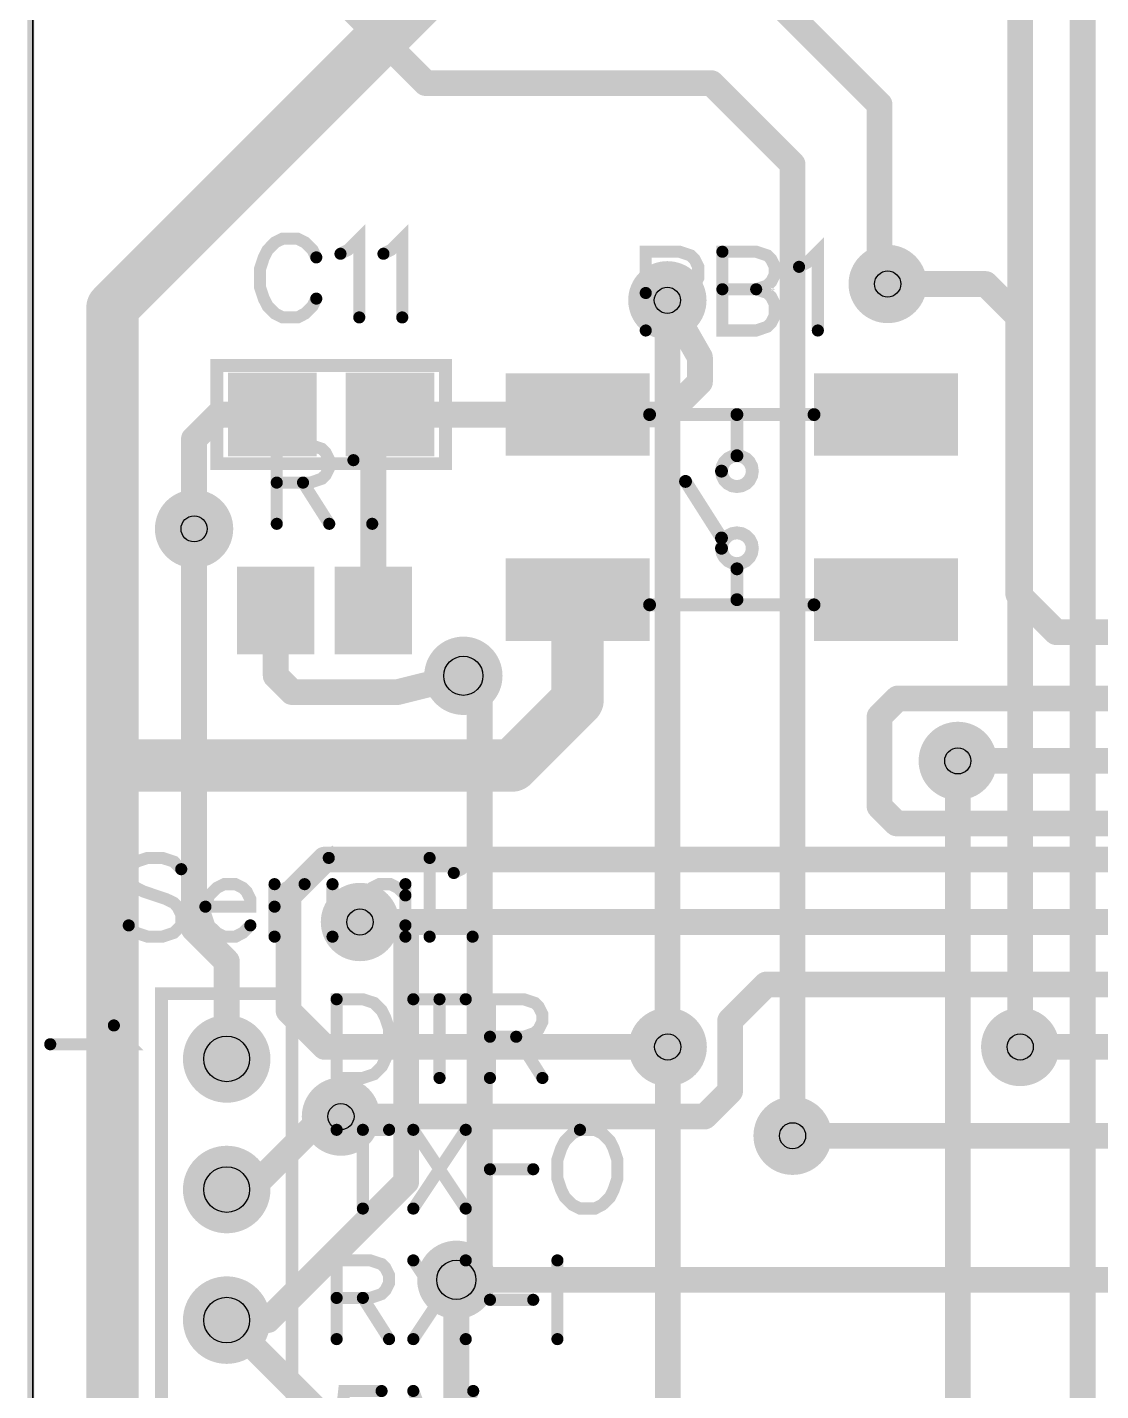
# Model space of a CAD drawing. Extents: x -88 to 103, y -135 to 135.
# Drawn here: x -0.07 to 20.81, y 38.96 to 65.48 of the extents above; entities that cross this region are included whole.
import ezdxf

# ---------------------------------------------------------------- set-up
doc = ezdxf.new("R2010")
doc.units = 0
for name, color, linetype in [('Board_Outline', 13, 'CONTINUOUS'), ('Bottom', 6, 'CONTINUOUS'), ('Bottom_Mask', 10, 'CONTINUOUS'), ('Drill_Bottom', 8, 'CONTINUOUS'), ('Drill_Top', 7, 'CONTINUOUS'), ('Top', 5, 'CONTINUOUS'), ('Top_Assy', 1, 'CONTINUOUS'), ('Top_Mask', 3, 'CONTINUOUS'), ('Top_Paste', 4, 'CONTINUOUS'), ('Top_Silk', 2, 'CONTINUOUS')]:
    doc.layers.add(name, color=color, linetype=linetype)

msp = doc.modelspace()

# ---------------------------------------------------------------- linework, layer by layer
at = {"layer": 'Board_Outline', "linetype": 'CONTINUOUS', "const_width": 0.14}
msp.add_lwpolyline([(-0.0005, 0), (79.9995, 0), (79.9995, 110), (-0.0005, 110), (-0.0005, 0)], dxfattribs=at)
at = {"layer": 'Bottom', "linetype": 'CONTINUOUS'}
for points, const_width in [([(16.5113, 63.9829), (6.8265, 73.6676)], 0.5), ([(19.2485, 45.6502), (19.2485, 67.8335)], 0.5), ([(20.4635, 22.3063), (20.4635, 67.0189)], 0.5), ([(7.6826, 64.3969), (5.8739, 66.2056)], 0.5), ([(13.2395, 64.3969), (7.6826, 64.3969)], 0.5), ([(14.8199, 62.8164), (13.2395, 64.3969)], 0.5), ([(16.5113, 60.49), (16.5113, 63.9829)], 0.5), ([(14.8199, 43.9233), (14.8199, 62.8164)], 0.5), ([(16.67, 60.49), (16.5113, 60.49)], 0.5), ([(12.3833, 60.1725), (12.3833, 45.6502)], 0.5), ([(3.1749, 55.727), (3.1749, 47.9474)], 0.508), ([(8.4142, 52.8692), (8.7317, 52.8692)], 0.5), ([(8.7317, 52.8692), (8.7317, 41.1205)], 0.5), ([(18.0335, 25.788), (18.0335, 51.2132)], 0.5), ([(7.0113, 48.0802), (6.4027, 48.0802)], 0.5), ([(7.3028, 47.7887), (7.0113, 48.0802)], 0.5), ([(3.1749, 47.9474), (3.8098, 47.3125)], 0.508), ([(7.3028, 43.0257), (7.3028, 47.7887)], 0.5), ([(3.8098, 47.3125), (3.8098, 45.417)], 0.508), ([(12.3833, 45.6502), (12.3899, 45.6502)], 0.5), ([(12.3899, 45.6502), (12.3899, 21.4268)], 0.5), ([(6.0327, 44.6371), (4.2725, 42.877)], 0.5), ([(6.0327, 44.2958), (6.0327, 44.6371)], 0.5), ([(4.6141, 40.337), (7.3028, 43.0257)], 0.5), ([(4.2725, 42.877), (3.8098, 42.877)], 0.5), ([(8.7317, 41.1205), (8.2775, 41.1205)], 0.5), ([(8.2775, 41.1205), (8.2775, 30.5052)], 0.5), ([(5.5564, 38.5904), (3.8098, 40.337)], 0.5), ([(3.8098, 40.337), (4.6141, 40.337)], 0.5)]:
    msp.add_lwpolyline(points, dxfattribs=dict(at, const_width=const_width))
for points, const_width in [([(7.5576, 64.3969, 1), (7.8076, 64.3969, 1), (7.5576, 64.3969, 1)], 0.25), ([(7.5576, 64.3969, 1), (7.8076, 64.3969, 1), (7.5576, 64.3969, 1)], 0.25), ([(13.1145, 64.3969, 1), (13.3645, 64.3969, 1), (13.1145, 64.3969, 1)], 0.25), ([(13.1145, 64.3969, 1), (13.3645, 64.3969, 1), (13.1145, 64.3969, 1)], 0.25), ([(16.3863, 63.9829, 1), (16.6363, 63.9829, 1), (16.3863, 63.9829, 1)], 0.25), ([(16.3863, 63.9829, 1), (16.6363, 63.9829, 1), (16.3863, 63.9829, 1)], 0.25), ([(14.6949, 62.8164, 1), (14.9449, 62.8164, 1), (14.6949, 62.8164, 1)], 0.25), ([(14.6949, 62.8164, 1), (14.9449, 62.8164, 1), (14.6949, 62.8164, 1)], 0.25), ([(17.051, 60.49, 1), (16.289, 60.49, 1), (17.051, 60.49, 1)], 0.762), ([(12.7643, 60.1725, 1), (12.0023, 60.1725, 1), (12.7643, 60.1725, 1)], 0.762), ([(16.3863, 60.49, 1), (16.6363, 60.49, 1), (16.3863, 60.49, 1)], 0.25), ([(16.3863, 60.49, 1), (16.6363, 60.49, 1), (16.3863, 60.49, 1)], 0.25), ([(16.545, 60.49, 1), (16.795, 60.49, 1), (16.545, 60.49, 1)], 0.25), ([(12.2583, 60.1725, 1), (12.5083, 60.1725, 1), (12.2583, 60.1725, 1)], 0.25), ([(3.5559, 55.727, 1), (2.7939, 55.727, 1), (3.5559, 55.727, 1)], 0.762), ([(3.0479, 55.727, 1), (3.3019, 55.727, 1), (3.0479, 55.727, 1)], 0.254), ([(8.7952, 52.8692, 1), (8.0332, 52.8692, 1), (8.7952, 52.8692, 1)], 0.762), ([(8.2892, 52.8692, 1), (8.5392, 52.8692, 1), (8.2892, 52.8692, 1)], 0.25), ([(8.6067, 52.8692, 1), (8.8567, 52.8692, 1), (8.6067, 52.8692, 1)], 0.25), ([(8.6067, 52.8692, 1), (8.8567, 52.8692, 1), (8.6067, 52.8692, 1)], 0.25), ([(18.4145, 51.2132, 1), (17.6525, 51.2132, 1), (18.4145, 51.2132, 1)], 0.762), ([(17.9085, 51.2132, 1), (18.1585, 51.2132, 1), (17.9085, 51.2132, 1)], 0.25), ([(6.7837, 48.0802, 1), (6.0217, 48.0802, 1), (6.7837, 48.0802, 1)], 0.762), ([(6.2777, 48.0802, 1), (6.5277, 48.0802, 1), (6.2777, 48.0802, 1)], 0.25), ([(6.8863, 48.0802, 1), (7.1363, 48.0802, 1), (6.8863, 48.0802, 1)], 0.25), ([(6.8863, 48.0802, 1), (7.1363, 48.0802, 1), (6.8863, 48.0802, 1)], 0.25), ([(3.0479, 47.9474, 1), (3.3019, 47.9474, 1), (3.0479, 47.9474, 1)], 0.254), ([(3.0479, 47.9474, 1), (3.3019, 47.9474, 1), (3.0479, 47.9474, 1)], 0.254), ([(7.1778, 47.7887, 1), (7.4278, 47.7887, 1), (7.1778, 47.7887, 1)], 0.25), ([(7.1778, 47.7887, 1), (7.4278, 47.7887, 1), (7.1778, 47.7887, 1)], 0.25), ([(3.6828, 47.3125, 1), (3.9368, 47.3125, 1), (3.6828, 47.3125, 1)], 0.254), ([(3.6828, 47.3125, 1), (3.9368, 47.3125, 1), (3.6828, 47.3125, 1)], 0.254), ([(12.7709, 45.6502, 1), (12.0089, 45.6502, 1), (12.7709, 45.6502, 1)], 0.762), ([(19.6295, 45.6502, 1), (18.8675, 45.6502, 1), (19.6295, 45.6502, 1)], 0.762), ([(4.1845, 45.417, 1), (3.4352, 45.417, 1), (4.1845, 45.417, 1)], 0.7493), ([(12.2583, 45.6502, 1), (12.5083, 45.6502, 1), (12.2583, 45.6502, 1)], 0.25), ([(12.2583, 45.6502, 1), (12.5083, 45.6502, 1), (12.2583, 45.6502, 1)], 0.25), ([(12.2649, 45.6502, 1), (12.5149, 45.6502, 1), (12.2649, 45.6502, 1)], 0.25), ([(12.2649, 45.6502, 1), (12.5149, 45.6502, 1), (12.2649, 45.6502, 1)], 0.25), ([(19.1235, 45.6502, 1), (19.3735, 45.6502, 1), (19.1235, 45.6502, 1)], 0.25), ([(3.6828, 45.417, 1), (3.9368, 45.417, 1), (3.6828, 45.417, 1)], 0.254), ([(6.4137, 44.2958, 1), (5.6517, 44.2958, 1), (6.4137, 44.2958, 1)], 0.762), ([(5.9077, 44.6371, 1), (6.1577, 44.6371, 1), (5.9077, 44.6371, 1)], 0.25), ([(5.9077, 44.6371, 1), (6.1577, 44.6371, 1), (5.9077, 44.6371, 1)], 0.25), ([(15.2009, 43.9233, 1), (14.4389, 43.9233, 1), (15.2009, 43.9233, 1)], 0.762), ([(5.9077, 44.2958, 1), (6.1577, 44.2958, 1), (5.9077, 44.2958, 1)], 0.25), ([(14.6949, 43.9233, 1), (14.9449, 43.9233, 1), (14.6949, 43.9233, 1)], 0.25), ([(4.1845, 42.877, 1), (3.4352, 42.877, 1), (4.1845, 42.877, 1)], 0.7493), ([(7.1778, 43.0257, 1), (7.4278, 43.0257, 1), (7.1778, 43.0257, 1)], 0.25), ([(7.1778, 43.0257, 1), (7.4278, 43.0257, 1), (7.1778, 43.0257, 1)], 0.25), ([(3.6848, 42.877, 1), (3.9348, 42.877, 1), (3.6848, 42.877, 1)], 0.25), ([(4.1475, 42.877, 1), (4.3975, 42.877, 1), (4.1475, 42.877, 1)], 0.25), ([(4.1475, 42.877, 1), (4.3975, 42.877, 1), (4.1475, 42.877, 1)], 0.25), ([(8.6585, 41.1205, 1), (7.8965, 41.1205, 1), (8.6585, 41.1205, 1)], 0.762), ([(8.1525, 41.1205, 1), (8.4025, 41.1205, 1), (8.1525, 41.1205, 1)], 0.25), ([(8.1525, 41.1205, 1), (8.4025, 41.1205, 1), (8.1525, 41.1205, 1)], 0.25), ([(8.6067, 41.1205, 1), (8.8567, 41.1205, 1), (8.6067, 41.1205, 1)], 0.25), ([(8.6067, 41.1205, 1), (8.8567, 41.1205, 1), (8.6067, 41.1205, 1)], 0.25), ([(4.1845, 40.337, 1), (3.4352, 40.337, 1), (4.1845, 40.337, 1)], 0.7493), ([(3.6848, 40.337, 1), (3.9348, 40.337, 1), (3.6848, 40.337, 1)], 0.25), ([(3.6848, 40.337, 1), (3.9348, 40.337, 1), (3.6848, 40.337, 1)], 0.25), ([(4.4891, 40.337, 1), (4.7391, 40.337, 1), (4.4891, 40.337, 1)], 0.25), ([(4.4891, 40.337, 1), (4.7391, 40.337, 1), (4.4891, 40.337, 1)], 0.25)]:
    msp.add_lwpolyline(points, format="xyb", dxfattribs=dict(at, const_width=const_width))
at = {"layer": 'Bottom_Mask', "linetype": 'CONTINUOUS', "const_width": 0.8513}
for points in [[(4.2355, 45.417, 1), (3.3842, 45.417, 1), (4.2355, 45.417, 1)], [(3.3842, 45.417, 1), (4.2355, 45.417, 1), (3.3842, 45.417, 1)], [(4.2355, 42.877, 1), (3.3842, 42.877, 1), (4.2355, 42.877, 1)], [(3.3842, 42.877, 1), (4.2355, 42.877, 1), (3.3842, 42.877, 1)], [(4.2355, 40.337, 1), (3.3842, 40.337, 1), (4.2355, 40.337, 1)], [(3.3842, 40.337, 1), (4.2355, 40.337, 1), (3.3842, 40.337, 1)]]:
    msp.add_lwpolyline(points, format="xyb", dxfattribs=at)
at = {"layer": 'Drill_Bottom'}
for centre, radius in [((16.67, 60.49), 0.254), ((12.3833, 60.1725), 0.254), ((3.1749, 55.727), 0.254), ((8.4142, 52.8692), 0.381), ((18.0335, 51.2132), 0.254), ((6.4027, 48.0802), 0.254), ((12.3899, 45.6502), 0.254), ((19.2485, 45.6502), 0.254), ((3.8098, 45.417), 0.4445), ((6.0327, 44.2958), 0.254), ((14.8199, 43.9233), 0.254), ((3.8098, 42.877), 0.4445), ((8.2775, 41.1205), 0.381), ((3.8098, 40.337), 0.4445)]:
    msp.add_circle(centre, radius, dxfattribs=at)
at = {"layer": 'Drill_Top'}
for centre, radius in [((16.67, 60.49), 0.254), ((12.3833, 60.1725), 0.254), ((3.1749, 55.727), 0.254), ((8.4142, 52.8692), 0.381), ((18.0335, 51.2132), 0.254), ((6.4027, 48.0802), 0.254), ((12.3899, 45.6502), 0.254), ((19.2485, 45.6502), 0.254), ((3.8098, 45.417), 0.4445), ((6.0327, 44.2958), 0.254), ((14.8199, 43.9233), 0.254), ((3.8098, 42.877), 0.4445), ((8.2775, 41.1205), 0.381), ((3.8098, 40.337), 0.4445)]:
    msp.add_circle(centre, radius, dxfattribs=at)
at = {"layer": 'Top', "linetype": 'CONTINUOUS'}
for points, const_width in [([(1.5872, 60.034), (21.5023, 79.9491)], 1.016), ([(18.5752, 60.49), (16.67, 60.49)], 0.5), ([(16.67, 60.49), (16.67, 60.49)], 0.5), ([(19.2103, 59.8549), (18.5752, 60.49)], 0.5), ([(1.5872, 51.1228), (1.5872, 60.034)], 1.016), ([(12.3833, 60.1725), (13.0184, 59.0611)], 0.5), ([(19.2103, 54.4569), (19.2103, 59.8549)], 0.5), ([(13.0184, 59.0611), (13.0184, 58.5848)], 0.5), ([(13.0184, 58.5848), (12.3833, 57.9497)], 0.5), ([(3.1749, 57.4734), (3.6512, 57.9497)], 0.508), ([(3.6512, 57.9497), (4.6993, 57.9497)], 0.508), ([(6.9853, 57.9497), (6.6625, 57.627)], 0.508), ([(10.6369, 57.9497), (6.9853, 57.9497)], 0.508), ([(6.9853, 57.9497), (6.9853, 57.9497)], 0.508), ([(12.3833, 57.9497), (10.6369, 57.9497)], 0.5), ([(6.6625, 57.627), (6.6625, 54.1393)], 0.508), ([(3.1749, 55.727), (3.1749, 57.4734)], 0.508), ([(10.6369, 54.3497), (10.6369, 52.3929)], 1.016), ([(19.9501, 53.7171), (19.2103, 54.4569)], 0.5), ([(4.7625, 52.8692), (4.7625, 54.1393)], 0.5), ([(21.6785, 53.7171), (19.9501, 53.7171)], 0.5), ([(5.0801, 52.5517), (4.7625, 52.8692)], 0.5), ([(8.4142, 52.8692), (7.1309, 52.5517)], 0.5), ([(7.1309, 52.5517), (5.0801, 52.5517)], 0.5), ([(10.6369, 52.3929), (9.3668, 51.1228)], 1.016), ([(16.8641, 52.4282), (16.5113, 52.0754)], 0.5), ([(23.4734, 52.4282), (16.8641, 52.4282)], 0.5), ([(16.5113, 52.0754), (16.5113, 50.3289)], 0.5), ([(9.3668, 51.1228), (1.5872, 51.1228)], 1.016), ([(1.5872, 51.1228), (1.5872, 34.4523)], 1.016), ([(18.0335, 51.2132), (36.3779, 51.2132)], 0.5), ([(16.5113, 50.3289), (16.842, 49.9982)], 0.5), ([(16.842, 49.9982), (40.5048, 49.9982)], 0.5), ([(5.0128, 48.5922), (5.7158, 49.2952)], 0.5), ([(5.7158, 49.2952), (39.7048, 49.2952)], 0.5), ([(5.0128, 46.3532), (5.0128, 48.5922)], 0.5), ([(6.4027, 48.0802), (38.9048, 48.0802)], 0.5), ([(13.6049, 46.1622), (14.3079, 46.8652)], 0.5), ([(14.3079, 46.8652), (38.1048, 46.8652)], 0.5), ([(5.7158, 45.6502), (5.0128, 46.3532)], 0.5), ([(13.6049, 44.7927), (13.6049, 46.1622)], 0.5), ([(12.3899, 45.6502), (5.7158, 45.6502)], 0.5), ([(19.2485, 45.6502), (37.3048, 45.6502)], 0.5), ([(13.108, 44.2958), (13.6049, 44.7927)], 0.5), ([(6.0327, 44.2958), (13.108, 44.2958)], 0.5), ([(14.8199, 43.9233), (33.8718, 43.9233)], 0.5), ([(8.2775, 41.1205), (24.1321, 41.1205)], 0.5)]:
    msp.add_lwpolyline(points, dxfattribs=dict(at, const_width=const_width))
for points, const_width in [([(17.051, 60.49, 1), (16.289, 60.49, 1), (17.051, 60.49, 1)], 0.762), ([(12.7643, 60.1725, 1), (12.0023, 60.1725, 1), (12.7643, 60.1725, 1)], 0.762), ([(16.545, 60.49, 1), (16.795, 60.49, 1), (16.545, 60.49, 1)], 0.25), ([(16.545, 60.49, 1), (16.795, 60.49, 1), (16.545, 60.49, 1)], 0.25), ([(18.4502, 60.49, 1), (18.7002, 60.49, 1), (18.4502, 60.49, 1)], 0.25), ([(18.4502, 60.49, 1), (18.7002, 60.49, 1), (18.4502, 60.49, 1)], 0.25), ([(1.3332, 60.034, 1), (1.8412, 60.034, 1), (1.3332, 60.034, 1)], 0.508), ([(1.3332, 60.034, 1), (1.8412, 60.034, 1), (1.3332, 60.034, 1)], 0.508), ([(12.2583, 60.1725, 1), (12.5083, 60.1725, 1), (12.2583, 60.1725, 1)], 0.25), ([(19.0853, 59.8549, 1), (19.3353, 59.8549, 1), (19.0853, 59.8549, 1)], 0.25), ([(19.0853, 59.8549, 1), (19.3353, 59.8549, 1), (19.0853, 59.8549, 1)], 0.25), ([(12.8934, 59.0611, 1), (13.1434, 59.0611, 1), (12.8934, 59.0611, 1)], 0.25), ([(12.8934, 59.0611, 1), (13.1434, 59.0611, 1), (12.8934, 59.0611, 1)], 0.25), ([(12.8934, 58.5848, 1), (13.1434, 58.5848, 1), (12.8934, 58.5848, 1)], 0.25), ([(12.8934, 58.5848, 1), (13.1434, 58.5848, 1), (12.8934, 58.5848, 1)], 0.25), ([(3.5242, 57.9497, 1), (3.7782, 57.9497, 1), (3.5242, 57.9497, 1)], 0.254), ([(3.5242, 57.9497, 1), (3.7782, 57.9497, 1), (3.5242, 57.9497, 1)], 0.254), ([(4.5723, 57.9497, 1), (4.8263, 57.9497, 1), (4.5723, 57.9497, 1)], 0.254), ([(6.8583, 57.9497, 1), (7.1123, 57.9497, 1), (6.8583, 57.9497, 1)], 0.254), ([(6.8583, 57.9497, 1), (7.1123, 57.9497, 1), (6.8583, 57.9497, 1)], 0.254), ([(6.8583, 57.9497, 1), (7.1123, 57.9497, 1), (6.8583, 57.9497, 1)], 0.254), ([(10.5099, 57.9497, 1), (10.7639, 57.9497, 1), (10.5099, 57.9497, 1)], 0.254), ([(10.5119, 57.9497, 1), (10.7619, 57.9497, 1), (10.5119, 57.9497, 1)], 0.25), ([(12.2583, 57.9497, 1), (12.5083, 57.9497, 1), (12.2583, 57.9497, 1)], 0.25), ([(12.2583, 57.9497, 1), (12.5083, 57.9497, 1), (12.2583, 57.9497, 1)], 0.25), ([(6.5355, 57.627, 1), (6.7895, 57.627, 1), (6.5355, 57.627, 1)], 0.254), ([(6.5355, 57.627, 1), (6.7895, 57.627, 1), (6.5355, 57.627, 1)], 0.254), ([(3.0479, 57.4734, 1), (3.3019, 57.4734, 1), (3.0479, 57.4734, 1)], 0.254), ([(3.0479, 57.4734, 1), (3.3019, 57.4734, 1), (3.0479, 57.4734, 1)], 0.254), ([(3.5559, 55.727, 1), (2.7939, 55.727, 1), (3.5559, 55.727, 1)], 0.762), ([(3.0479, 55.727, 1), (3.3019, 55.727, 1), (3.0479, 55.727, 1)], 0.254), ([(10.3829, 54.3497, 1), (10.8909, 54.3497, 1), (10.3829, 54.3497, 1)], 0.508), ([(19.0853, 54.4569, 1), (19.3353, 54.4569, 1), (19.0853, 54.4569, 1)], 0.25), ([(19.0853, 54.4569, 1), (19.3353, 54.4569, 1), (19.0853, 54.4569, 1)], 0.25), ([(4.6375, 54.1393, 1), (4.8875, 54.1393, 1), (4.6375, 54.1393, 1)], 0.25), ([(6.5355, 54.1393, 1), (6.7895, 54.1393, 1), (6.5355, 54.1393, 1)], 0.254), ([(19.8251, 53.7171, 1), (20.0751, 53.7171, 1), (19.8251, 53.7171, 1)], 0.25), ([(19.8251, 53.7171, 1), (20.0751, 53.7171, 1), (19.8251, 53.7171, 1)], 0.25), ([(8.7952, 52.8692, 1), (8.0332, 52.8692, 1), (8.7952, 52.8692, 1)], 0.762), ([(4.6375, 52.8692, 1), (4.8875, 52.8692, 1), (4.6375, 52.8692, 1)], 0.25), ([(4.6375, 52.8692, 1), (4.8875, 52.8692, 1), (4.6375, 52.8692, 1)], 0.25), ([(8.2892, 52.8692, 1), (8.5392, 52.8692, 1), (8.2892, 52.8692, 1)], 0.25), ([(4.9551, 52.5517, 1), (5.2051, 52.5517, 1), (4.9551, 52.5517, 1)], 0.25), ([(4.9551, 52.5517, 1), (5.2051, 52.5517, 1), (4.9551, 52.5517, 1)], 0.25), ([(7.0059, 52.5517, 1), (7.2559, 52.5517, 1), (7.0059, 52.5517, 1)], 0.25), ([(7.0059, 52.5517, 1), (7.2559, 52.5517, 1), (7.0059, 52.5517, 1)], 0.25), ([(10.3829, 52.3929, 1), (10.8909, 52.3929, 1), (10.3829, 52.3929, 1)], 0.508), ([(10.3829, 52.3929, 1), (10.8909, 52.3929, 1), (10.3829, 52.3929, 1)], 0.508), ([(16.7391, 52.4282, 1), (16.9891, 52.4282, 1), (16.7391, 52.4282, 1)], 0.25), ([(16.7391, 52.4282, 1), (16.9891, 52.4282, 1), (16.7391, 52.4282, 1)], 0.25), ([(16.3863, 52.0754, 1), (16.6363, 52.0754, 1), (16.3863, 52.0754, 1)], 0.25), ([(16.3863, 52.0754, 1), (16.6363, 52.0754, 1), (16.3863, 52.0754, 1)], 0.25), ([(18.4145, 51.2132, 1), (17.6525, 51.2132, 1), (18.4145, 51.2132, 1)], 0.762), ([(1.3332, 51.1228, 1), (1.8412, 51.1228, 1), (1.3332, 51.1228, 1)], 0.508), ([(1.3332, 51.1228, 1), (1.8412, 51.1228, 1), (1.3332, 51.1228, 1)], 0.508), ([(1.3332, 51.1228, 1), (1.8412, 51.1228, 1), (1.3332, 51.1228, 1)], 0.508), ([(9.1128, 51.1228, 1), (9.6208, 51.1228, 1), (9.1128, 51.1228, 1)], 0.508), ([(9.1128, 51.1228, 1), (9.6208, 51.1228, 1), (9.1128, 51.1228, 1)], 0.508), ([(17.9085, 51.2132, 1), (18.1585, 51.2132, 1), (17.9085, 51.2132, 1)], 0.25), ([(16.3863, 50.3289, 1), (16.6363, 50.3289, 1), (16.3863, 50.3289, 1)], 0.25), ([(16.3863, 50.3289, 1), (16.6363, 50.3289, 1), (16.3863, 50.3289, 1)], 0.25), ([(16.717, 49.9982, 1), (16.967, 49.9982, 1), (16.717, 49.9982, 1)], 0.25), ([(16.717, 49.9982, 1), (16.967, 49.9982, 1), (16.717, 49.9982, 1)], 0.25), ([(5.5908, 49.2952, 1), (5.8408, 49.2952, 1), (5.5908, 49.2952, 1)], 0.25), ([(5.5908, 49.2952, 1), (5.8408, 49.2952, 1), (5.5908, 49.2952, 1)], 0.25), ([(4.8878, 48.5922, 1), (5.1378, 48.5922, 1), (4.8878, 48.5922, 1)], 0.25), ([(4.8878, 48.5922, 1), (5.1378, 48.5922, 1), (4.8878, 48.5922, 1)], 0.25), ([(6.7837, 48.0802, 1), (6.0217, 48.0802, 1), (6.7837, 48.0802, 1)], 0.762), ([(6.2777, 48.0802, 1), (6.5277, 48.0802, 1), (6.2777, 48.0802, 1)], 0.25), ([(14.1829, 46.8652, 1), (14.4329, 46.8652, 1), (14.1829, 46.8652, 1)], 0.25), ([(14.1829, 46.8652, 1), (14.4329, 46.8652, 1), (14.1829, 46.8652, 1)], 0.25), ([(4.8878, 46.3532, 1), (5.1378, 46.3532, 1), (4.8878, 46.3532, 1)], 0.25), ([(4.8878, 46.3532, 1), (5.1378, 46.3532, 1), (4.8878, 46.3532, 1)], 0.25), ([(12.7709, 45.6502, 1), (12.0089, 45.6502, 1), (12.7709, 45.6502, 1)], 0.762), ([(13.4799, 46.1622, 1), (13.7299, 46.1622, 1), (13.4799, 46.1622, 1)], 0.25), ([(13.4799, 46.1622, 1), (13.7299, 46.1622, 1), (13.4799, 46.1622, 1)], 0.25), ([(19.6295, 45.6502, 1), (18.8675, 45.6502, 1), (19.6295, 45.6502, 1)], 0.762), ([(4.1845, 45.417, 1), (3.4352, 45.417, 1), (4.1845, 45.417, 1)], 0.7493), ([(5.5908, 45.6502, 1), (5.8408, 45.6502, 1), (5.5908, 45.6502, 1)], 0.25), ([(5.5908, 45.6502, 1), (5.8408, 45.6502, 1), (5.5908, 45.6502, 1)], 0.25), ([(12.2649, 45.6502, 1), (12.5149, 45.6502, 1), (12.2649, 45.6502, 1)], 0.25), ([(19.1235, 45.6502, 1), (19.3735, 45.6502, 1), (19.1235, 45.6502, 1)], 0.25), ([(6.4137, 44.2958, 1), (5.6517, 44.2958, 1), (6.4137, 44.2958, 1)], 0.762), ([(13.4799, 44.7927, 1), (13.7299, 44.7927, 1), (13.4799, 44.7927, 1)], 0.25), ([(13.4799, 44.7927, 1), (13.7299, 44.7927, 1), (13.4799, 44.7927, 1)], 0.25), ([(15.2009, 43.9233, 1), (14.4389, 43.9233, 1), (15.2009, 43.9233, 1)], 0.762), ([(5.9077, 44.2958, 1), (6.1577, 44.2958, 1), (5.9077, 44.2958, 1)], 0.25), ([(12.983, 44.2958, 1), (13.233, 44.2958, 1), (12.983, 44.2958, 1)], 0.25), ([(12.983, 44.2958, 1), (13.233, 44.2958, 1), (12.983, 44.2958, 1)], 0.25), ([(14.6949, 43.9233, 1), (14.9449, 43.9233, 1), (14.6949, 43.9233, 1)], 0.25), ([(4.1845, 42.877, 1), (3.4352, 42.877, 1), (4.1845, 42.877, 1)], 0.7493), ([(8.6585, 41.1205, 1), (7.8965, 41.1205, 1), (8.6585, 41.1205, 1)], 0.762), ([(8.1525, 41.1205, 1), (8.4025, 41.1205, 1), (8.1525, 41.1205, 1)], 0.25), ([(4.1845, 40.337, 1), (3.4352, 40.337, 1), (4.1845, 40.337, 1)], 0.7493)]:
    msp.add_lwpolyline(points, format="xyb", dxfattribs=dict(at, const_width=const_width))
at = {"layer": 'Top'}
for points in [[(3.9373, 58.6609), (5.4613, 58.6609), (3.9373, 57.2386), (5.4613, 57.2386)], [(6.2233, 58.6609), (7.7473, 58.6609), (6.2233, 57.2386), (7.7473, 57.2386)], [(9.3369, 58.6497), (11.9369, 58.6497), (9.3369, 57.2497), (11.9369, 57.2497)], [(15.3369, 58.6497), (17.9369, 58.6497), (15.3369, 57.2497), (17.9369, 57.2497)], [(9.3369, 55.0497), (11.9369, 55.0497), (9.3369, 53.6497), (11.9369, 53.6497)], [(15.3369, 55.0497), (17.9369, 55.0497), (15.3369, 53.6497), (17.9369, 53.6497)], [(4.1125, 54.8893), (5.4125, 54.8893), (4.1125, 53.3893), (5.4125, 53.3893)], [(6.0125, 54.8893), (7.3125, 54.8893), (6.0125, 53.3893), (7.3125, 53.3893)]]:
    msp.add_solid(points, dxfattribs=at)
at = {"layer": 'Top_Assy', "linetype": 'CONTINUOUS', "const_width": 0.0333}
msp.add_lwpolyline([(0.0398, 70.1345), (51.0435, 70.1345), (51.0435, 5.242), (0.0398, 5.242), (0.0398, 70.1345)], dxfattribs=at)
at = {"layer": 'Top_Mask', "linetype": 'CONTINUOUS', "const_width": 0.8513}
for points in [[(4.2355, 45.417, 1), (3.3842, 45.417, 1), (4.2355, 45.417, 1)], [(3.3842, 45.417, 1), (4.2355, 45.417, 1), (3.3842, 45.417, 1)], [(4.2355, 42.877, 1), (3.3842, 42.877, 1), (4.2355, 42.877, 1)], [(3.3842, 42.877, 1), (4.2355, 42.877, 1), (3.3842, 42.877, 1)], [(4.2355, 40.337, 1), (3.3842, 40.337, 1), (4.2355, 40.337, 1)], [(3.3842, 40.337, 1), (4.2355, 40.337, 1), (3.3842, 40.337, 1)]]:
    msp.add_lwpolyline(points, format="xyb", dxfattribs=at)
at = {"layer": 'Top_Mask'}
for points in [[(3.8353, 58.7629), (5.5633, 58.7629), (3.8353, 57.1366), (5.5633, 57.1366)], [(6.1213, 58.7629), (7.8493, 58.7629), (6.1213, 57.1366), (7.8493, 57.1366)], [(9.2349, 58.7517), (12.0389, 58.7517), (9.2349, 57.1477), (12.0389, 57.1477)], [(15.2349, 58.7517), (18.0389, 58.7517), (15.2349, 57.1477), (18.0389, 57.1477)], [(4.0105, 54.9913), (5.5145, 54.9913), (4.0105, 53.2873), (5.5145, 53.2873)], [(5.9105, 54.9913), (7.4145, 54.9913), (5.9105, 53.2873), (7.4145, 53.2873)], [(9.2349, 55.1517), (12.0389, 55.1517), (9.2349, 53.5477), (12.0389, 53.5477)], [(15.2349, 55.1517), (18.0389, 55.1517), (15.2349, 53.5477), (18.0389, 53.5477)]]:
    msp.add_solid(points, dxfattribs=at)
at = {"layer": 'Top_Paste'}
for points in [[(3.9373, 58.6609), (5.4613, 58.6609), (3.9373, 57.2386), (5.4613, 57.2386)], [(6.2233, 58.6609), (7.7473, 58.6609), (6.2233, 57.2386), (7.7473, 57.2386)], [(9.3369, 58.6497), (11.9369, 58.6497), (9.3369, 57.2497), (11.9369, 57.2497)], [(15.3369, 58.6497), (17.9369, 58.6497), (15.3369, 57.2497), (17.9369, 57.2497)], [(9.3369, 55.0497), (11.9369, 55.0497), (9.3369, 53.6497), (11.9369, 53.6497)], [(15.3369, 55.0497), (17.9369, 55.0497), (15.3369, 53.6497), (17.9369, 53.6497)], [(4.1125, 54.8893), (5.4125, 54.8893), (4.1125, 53.3893), (5.4125, 53.3893)], [(6.0125, 54.8893), (7.3125, 54.8893), (6.0125, 53.3893), (7.3125, 53.3893)]]:
    msp.add_solid(points, dxfattribs=at)
at = {"layer": 'Top_Silk', "linetype": 'CONTINUOUS'}
for points, const_width in [([(6.0234, 61.0777), (6.1699, 61.1519), (6.3889, 61.3692), (6.3889, 59.8396)], 0.2353), ([(6.8595, 61.0777), (7.0061, 61.1519), (7.2251, 61.3692), (7.2251, 59.8396)], 0.2353), ([(5.5528, 61.007), (5.4803, 61.1519), (5.3338, 61.2984), (5.1889, 61.3709), (4.8975, 61.3709), (4.7509, 61.2984), (4.606, 61.1519), (4.5319, 61.007), (4.4595, 60.788), (4.4595, 60.4224), (4.5319, 60.2051), (4.606, 60.0586), (4.7509, 59.9137), (4.8975, 59.8396), (5.1889, 59.8396), (5.3338, 59.9137), (5.4803, 60.0586), (5.5528, 60.2051)], 0.2353), ([(14.9456, 60.8237), (15.0921, 60.8979), (15.3111, 61.1152), (15.3111, 59.5856)], 0.2353), ([(11.9627, 60.315), (12.6197, 60.315), (12.837, 60.3874), (12.9111, 60.4616), (12.9835, 60.6064), (12.9835, 60.8254), (12.9111, 60.9703), (12.837, 61.0444), (12.6197, 61.1169), (11.9627, 61.1169), (11.9627, 59.5856)], 0.2353), ([(13.4541, 61.1169), (13.4541, 59.5856), (14.1111, 59.5856), (14.3301, 59.6597), (14.4026, 59.7321), (14.475, 59.877), (14.475, 60.096), (14.4026, 60.2426), (14.3301, 60.315), (14.1111, 60.3874), (14.3301, 60.4616), (14.4026, 60.534), (14.475, 60.6789), (14.475, 60.8254), (14.4026, 60.9703), (14.3301, 61.0444), (14.1111, 61.1169), (13.4541, 61.1169)], 0.2353), ([(13.4541, 60.3874), (14.1111, 60.3874)], 0.2353), ([(8.0683, 56.9957), (3.6163, 56.9957), (3.6163, 58.9037), (8.0683, 58.9037), (8.0683, 56.9957)], 0.25), ([(12.0373, 57.9497), (15.2365, 57.9497)], 0.25), ([(13.7367, 57.9497), (13.7367, 57.1497)], 0.25), ([(6.2755, 57.0633), (6.422, 57.1375), (6.641, 57.3548), (6.641, 55.8252)], 0.2353), ([(4.784, 56.627), (5.4393, 56.627), (5.6583, 56.7012), (5.7325, 56.7736), (5.8049, 56.9185), (5.8049, 57.065), (5.7325, 57.2099), (5.6583, 57.284), (5.4393, 57.3565), (4.784, 57.3565), (4.784, 55.8252)], 0.2353), ([(13.4365, 56.8497), (13.4512, 56.757), (13.4938, 56.6733), (13.5602, 56.6069), (13.6439, 56.5643), (13.7367, 56.5496), (13.8294, 56.5643), (13.9131, 56.6069), (13.9795, 56.6733), (14.0221, 56.757), (14.0368, 56.8497), (14.0221, 56.9425), (13.9795, 57.0262), (13.9131, 57.0926), (13.8294, 57.1352), (13.7367, 57.1499), (13.6439, 57.1352), (13.5602, 57.0926), (13.4938, 57.0262), (13.4512, 56.9425), (13.4365, 56.8497)], 0.25), ([(13.4365, 55.5497), (12.7365, 56.6497)], 0.25), ([(5.2945, 56.627), (5.8049, 55.8252)], 0.2353), ([(13.4365, 55.3497), (13.4512, 55.257), (13.4938, 55.1733), (13.5602, 55.1069), (13.6439, 55.0643), (13.7367, 55.0496), (13.8294, 55.0643), (13.9131, 55.1069), (13.9795, 55.1733), (14.0221, 55.257), (14.0368, 55.3497), (14.0221, 55.4425), (13.9795, 55.5262), (13.9131, 55.5926), (13.8294, 55.6352), (13.7367, 55.6499), (13.6439, 55.6352), (13.5602, 55.5926), (13.4938, 55.5262), (13.4512, 55.4425), (13.4365, 55.3497)], 0.25), ([(13.7367, 54.3497), (13.7367, 54.9497)], 0.25), ([(12.0373, 54.2497), (15.2365, 54.2497)], 0.25), ([(8.2284, 49.0337), (8.375, 49.1078), (8.594, 49.3251), (8.594, 47.7955)], 0.2353), ([(2.9251, 49.1078), (2.7802, 49.2544), (2.5612, 49.3268), (2.2698, 49.3268), (2.0508, 49.2544), (1.9042, 49.1078), (1.9042, 48.9629), (1.9784, 48.8164), (2.0508, 48.7439), (2.1957, 48.6715), (2.6337, 48.5249), (2.7802, 48.4525), (2.8527, 48.3784), (2.9251, 48.2335), (2.9251, 48.0145), (2.7802, 47.8696), (2.5612, 47.7955), (2.2698, 47.7955), (2.0508, 47.8696), (1.9042, 48.0145)], 0.2353), ([(5.7958, 49.3268), (5.8682, 49.2544), (5.9423, 49.3268), (5.8682, 49.4009), (5.7958, 49.3268)], 0.2353), ([(7.7578, 49.3268), (7.7578, 47.7955)], 0.2353), ([(3.3957, 48.3784), (4.27, 48.3784), (4.27, 48.5249), (4.1976, 48.6715), (4.1251, 48.7439), (3.9786, 48.8164), (3.7596, 48.8164), (3.6147, 48.7439), (3.4681, 48.5974), (3.3957, 48.3784), (3.3957, 48.2335), (3.4681, 48.0145), (3.6147, 47.8696), (3.7596, 47.7955), (3.9786, 47.7955), (4.1251, 47.8696), (4.27, 48.0145)], 0.2353), ([(4.7406, 48.8164), (4.7406, 47.7955)], 0.2353), ([(4.7406, 48.3784), (4.8147, 48.5974), (4.9596, 48.7439), (5.1062, 48.8164), (5.3252, 48.8164)], 0.2353), ([(5.8682, 48.8164), (5.8682, 47.7955)], 0.2353), ([(7.2872, 48.5974), (7.1423, 48.7439), (6.9958, 48.8164), (6.7785, 48.8164), (6.6319, 48.7439), (6.487, 48.5974), (6.4129, 48.3784), (6.4129, 48.2335), (6.487, 48.0145), (6.6319, 47.8696), (6.7785, 47.7955), (6.9958, 47.7955), (7.1423, 47.8696), (7.2872, 48.0145)], 0.2353), ([(7.2872, 48.8164), (7.2872, 47.7955)], 0.2353), ([(5.0795, 46.6866), (2.5404, 46.6866), (2.5404, 31.4465), (5.0795, 31.4465), (5.0795, 46.6866)], 0.25), ([(5.9487, 46.5781), (5.9487, 45.0467), (6.4591, 45.0467), (6.6781, 45.1209), (6.8247, 45.2657), (6.8971, 45.4123), (6.9696, 45.6296), (6.9696, 45.9952), (6.8971, 46.2142), (6.8247, 46.3591), (6.6781, 46.5056), (6.4591, 46.5781), (5.9487, 46.5781)], 0.2353), ([(7.4402, 46.5781), (8.461, 46.5781)], 0.2353), ([(7.9506, 46.5781), (7.9506, 45.0467)], 0.2353), ([(8.9316, 45.8486), (9.5869, 45.8486), (9.8059, 45.9227), (9.8801, 45.9952), (9.9525, 46.1401), (9.9525, 46.2866), (9.8801, 46.4315), (9.8059, 46.5056), (9.5869, 46.5781), (8.9316, 46.5781), (8.9316, 45.0467)], 0.2353), ([(1.6148, 46.0685), (1.689, 45.9219), (1.9063, 45.7029), (0.3766, 45.7029)], 0.2353), ([(9.4421, 45.8486), (9.9525, 45.0467)], 0.2353), ([(5.9487, 44.0383), (6.9696, 44.0383)], 0.2353), ([(6.4591, 44.0383), (6.4591, 42.507)], 0.2353), ([(7.4402, 44.0383), (8.461, 42.507)], 0.2353), ([(8.461, 44.0383), (7.4402, 42.507)], 0.2353), ([(10.6825, 44.0383), (10.5359, 43.9658), (10.3911, 43.8193), (10.3169, 43.6744), (10.2445, 43.4554), (10.2445, 43.0898), (10.3169, 42.8725), (10.3911, 42.726), (10.5359, 42.5811), (10.6825, 42.507), (10.9739, 42.507), (11.1188, 42.5811), (11.2654, 42.726), (11.3378, 42.8725), (11.4103, 43.0898), (11.4103, 43.4554), (11.3378, 43.6744), (11.2654, 43.8193), (11.1188, 43.9658), (10.9739, 44.0383), (10.6825, 44.0383)], 0.2353), ([(8.9316, 43.2718), (9.7739, 43.2718)], 0.2353), ([(5.9487, 40.7691), (6.604, 40.7691), (6.823, 40.8432), (6.8971, 40.9156), (6.9696, 41.0605), (6.9696, 41.2071), (6.8971, 41.352), (6.823, 41.4261), (6.604, 41.4985), (5.9487, 41.4985), (5.9487, 39.9672)], 0.2353), ([(7.4402, 41.4985), (8.461, 39.9672)], 0.2353), ([(8.461, 41.4985), (7.4402, 39.9672)], 0.2353), ([(10.2445, 41.4985), (10.2445, 39.9672)], 0.2353), ([(6.4591, 40.7691), (6.9696, 39.9672)], 0.2353), ([(8.9316, 40.732), (9.7739, 40.732)], 0.2353), ([(6.823, 38.9571), (6.0952, 38.9571), (6.0228, 38.3017), (6.0952, 38.3742), (6.3142, 38.4483), (6.5316, 38.4483), (6.7506, 38.3742), (6.8971, 38.2293), (6.9696, 38.0103), (6.9696, 37.8654), (6.8971, 37.6464), (6.7506, 37.4999), (6.5316, 37.4274), (6.3142, 37.4274), (6.0952, 37.4999), (6.0228, 37.574), (5.9487, 37.7189)], 0.2353), ([(7.4402, 38.9587), (8.023, 37.4274), (8.6059, 38.9587)], 0.2353)]:
    msp.add_lwpolyline(points, dxfattribs=dict(at, const_width=const_width))
for points, const_width in [([(5.494, 61.007, 1), (5.6116, 61.007, 1), (5.494, 61.007, 1)], 0.1176), ([(5.9645, 61.0777, 1), (6.0822, 61.0777, 1), (5.9645, 61.0777, 1)], 0.1176), ([(6.8007, 61.0777, 1), (6.9183, 61.0777, 1), (6.8007, 61.0777, 1)], 0.1176), ([(13.3953, 61.1169, 1), (13.5129, 61.1169, 1), (13.3953, 61.1169, 1)], 0.1176), ([(14.8868, 60.8237, 1), (15.0044, 60.8237, 1), (14.8868, 60.8237, 1)], 0.1176), ([(13.3953, 60.3874, 1), (13.5129, 60.3874, 1), (13.3953, 60.3874, 1)], 0.1176), ([(14.0523, 60.3874, 1), (14.1699, 60.3874, 1), (14.0523, 60.3874, 1)], 0.1176), ([(5.494, 60.2051, 1), (5.6116, 60.2051, 1), (5.494, 60.2051, 1)], 0.1176), ([(11.9038, 60.315, 1), (12.0215, 60.315, 1), (11.9038, 60.315, 1)], 0.1176), ([(6.3301, 59.8396, 1), (6.4477, 59.8396, 1), (6.3301, 59.8396, 1)], 0.1176), ([(7.1663, 59.8396, 1), (7.2839, 59.8396, 1), (7.1663, 59.8396, 1)], 0.1176), ([(11.9038, 59.5856, 1), (12.0215, 59.5856, 1), (11.9038, 59.5856, 1)], 0.1176), ([(15.2523, 59.5856, 1), (15.37, 59.5856, 1), (15.2523, 59.5856, 1)], 0.1176), ([(11.9748, 57.9497, 1), (12.0998, 57.9497, 1), (11.9748, 57.9497, 1)], 0.125), ([(13.6742, 57.9497, 1), (13.7992, 57.9497, 1), (13.6742, 57.9497, 1)], 0.125), ([(15.174, 57.9497, 1), (15.299, 57.9497, 1), (15.174, 57.9497, 1)], 0.125), ([(6.2167, 57.0633, 1), (6.3343, 57.0633, 1), (6.2167, 57.0633, 1)], 0.1176), ([(13.6742, 57.1497, 1), (13.7992, 57.1497, 1), (13.6742, 57.1497, 1)], 0.125), ([(12.674, 56.6497, 1), (12.799, 56.6497, 1), (12.674, 56.6497, 1)], 0.125), ([(13.374, 56.8497, 1), (13.499, 56.8497, 1), (13.374, 56.8497, 1)], 0.125), ([(4.7252, 56.627, 1), (4.8428, 56.627, 1), (4.7252, 56.627, 1)], 0.1176), ([(5.2356, 56.627, 1), (5.3533, 56.627, 1), (5.2356, 56.627, 1)], 0.1176), ([(4.7252, 55.8252, 1), (4.8428, 55.8252, 1), (4.7252, 55.8252, 1)], 0.1176), ([(5.7461, 55.8252, 1), (5.8637, 55.8252, 1), (5.7461, 55.8252, 1)], 0.1176), ([(6.5822, 55.8252, 1), (6.6999, 55.8252, 1), (6.5822, 55.8252, 1)], 0.1176), ([(13.374, 55.5497, 1), (13.499, 55.5497, 1), (13.374, 55.5497, 1)], 0.125), ([(13.374, 55.3497, 1), (13.499, 55.3497, 1), (13.374, 55.3497, 1)], 0.125), ([(13.6742, 54.9497, 1), (13.7992, 54.9497, 1), (13.6742, 54.9497, 1)], 0.125), ([(11.9748, 54.2497, 1), (12.0998, 54.2497, 1), (11.9748, 54.2497, 1)], 0.125), ([(13.6742, 54.3497, 1), (13.7992, 54.3497, 1), (13.6742, 54.3497, 1)], 0.125), ([(15.174, 54.2497, 1), (15.299, 54.2497, 1), (15.174, 54.2497, 1)], 0.125), ([(5.7369, 49.3268, 1), (5.8546, 49.3268, 1), (5.7369, 49.3268, 1)], 0.1176), ([(7.699, 49.3268, 1), (7.8166, 49.3268, 1), (7.699, 49.3268, 1)], 0.1176), ([(2.8663, 49.1078, 1), (2.9839, 49.1078, 1), (2.8663, 49.1078, 1)], 0.1176), ([(8.1696, 49.0337, 1), (8.2872, 49.0337, 1), (8.1696, 49.0337, 1)], 0.1176), ([(4.6818, 48.8164, 1), (4.7994, 48.8164, 1), (4.6818, 48.8164, 1)], 0.1176), ([(5.2663, 48.8164, 1), (5.384, 48.8164, 1), (5.2663, 48.8164, 1)], 0.1176), ([(5.8094, 48.8164, 1), (5.927, 48.8164, 1), (5.8094, 48.8164, 1)], 0.1176), ([(7.2284, 48.8164, 1), (7.346, 48.8164, 1), (7.2284, 48.8164, 1)], 0.1176), ([(7.2284, 48.5974, 1), (7.346, 48.5974, 1), (7.2284, 48.5974, 1)], 0.1176), ([(3.3369, 48.3784, 1), (3.4545, 48.3784, 1), (3.3369, 48.3784, 1)], 0.1176), ([(4.6818, 48.3784, 1), (4.7994, 48.3784, 1), (4.6818, 48.3784, 1)], 0.1176), ([(1.8454, 48.0145, 1), (1.9631, 48.0145, 1), (1.8454, 48.0145, 1)], 0.1176), ([(4.2112, 48.0145, 1), (4.3288, 48.0145, 1), (4.2112, 48.0145, 1)], 0.1176), ([(7.2284, 48.0145, 1), (7.346, 48.0145, 1), (7.2284, 48.0145, 1)], 0.1176), ([(4.6818, 47.7955, 1), (4.7994, 47.7955, 1), (4.6818, 47.7955, 1)], 0.1176), ([(5.8094, 47.7955, 1), (5.927, 47.7955, 1), (5.8094, 47.7955, 1)], 0.1176), ([(7.2284, 47.7955, 1), (7.346, 47.7955, 1), (7.2284, 47.7955, 1)], 0.1176), ([(7.699, 47.7955, 1), (7.8166, 47.7955, 1), (7.699, 47.7955, 1)], 0.1176), ([(8.5351, 47.7955, 1), (8.6528, 47.7955, 1), (8.5351, 47.7955, 1)], 0.1176), ([(5.8899, 46.5781, 1), (6.0075, 46.5781, 1), (5.8899, 46.5781, 1)], 0.1176), ([(7.3813, 46.5781, 1), (7.499, 46.5781, 1), (7.3813, 46.5781, 1)], 0.1176), ([(7.8918, 46.5781, 1), (8.0094, 46.5781, 1), (7.8918, 46.5781, 1)], 0.1176), ([(8.4022, 46.5781, 1), (8.5199, 46.5781, 1), (8.4022, 46.5781, 1)], 0.1176), ([(1.556, 46.0685, 1), (1.6737, 46.0685, 1), (1.556, 46.0685, 1)], 0.1176), ([(8.8728, 45.8486, 1), (8.9904, 45.8486, 1), (8.8728, 45.8486, 1)], 0.1176), ([(9.3832, 45.8486, 1), (9.5009, 45.8486, 1), (9.3832, 45.8486, 1)], 0.1176), ([(0.3178, 45.7029, 1), (0.4355, 45.7029, 1), (0.3178, 45.7029, 1)], 0.1176), ([(7.8918, 45.0467, 1), (8.0094, 45.0467, 1), (7.8918, 45.0467, 1)], 0.1176), ([(8.8728, 45.0467, 1), (8.9904, 45.0467, 1), (8.8728, 45.0467, 1)], 0.1176), ([(9.8937, 45.0467, 1), (10.0113, 45.0467, 1), (9.8937, 45.0467, 1)], 0.1176), ([(5.8899, 44.0383, 1), (6.0075, 44.0383, 1), (5.8899, 44.0383, 1)], 0.1176), ([(6.4003, 44.0383, 1), (6.5179, 44.0383, 1), (6.4003, 44.0383, 1)], 0.1176), ([(6.9107, 44.0383, 1), (7.0284, 44.0383, 1), (6.9107, 44.0383, 1)], 0.1176), ([(7.3813, 44.0383, 1), (7.499, 44.0383, 1), (7.3813, 44.0383, 1)], 0.1176), ([(8.4022, 44.0383, 1), (8.5199, 44.0383, 1), (8.4022, 44.0383, 1)], 0.1176), ([(10.6237, 44.0383, 1), (10.7413, 44.0383, 1), (10.6237, 44.0383, 1)], 0.1176), ([(8.8728, 43.2718, 1), (8.9904, 43.2718, 1), (8.8728, 43.2718, 1)], 0.1176), ([(9.7151, 43.2718, 1), (9.8327, 43.2718, 1), (9.7151, 43.2718, 1)], 0.1176), ([(6.4003, 42.507, 1), (6.5179, 42.507, 1), (6.4003, 42.507, 1)], 0.1176), ([(7.3813, 42.507, 1), (7.499, 42.507, 1), (7.3813, 42.507, 1)], 0.1176), ([(8.4022, 42.507, 1), (8.5199, 42.507, 1), (8.4022, 42.507, 1)], 0.1176), ([(7.3813, 41.4985, 1), (7.499, 41.4985, 1), (7.3813, 41.4985, 1)], 0.1176), ([(8.4022, 41.4985, 1), (8.5199, 41.4985, 1), (8.4022, 41.4985, 1)], 0.1176), ([(10.1857, 41.4985, 1), (10.3033, 41.4985, 1), (10.1857, 41.4985, 1)], 0.1176), ([(5.8899, 40.7691, 1), (6.0075, 40.7691, 1), (5.8899, 40.7691, 1)], 0.1176), ([(6.4003, 40.7691, 1), (6.5179, 40.7691, 1), (6.4003, 40.7691, 1)], 0.1176), ([(8.8728, 40.732, 1), (8.9904, 40.732, 1), (8.8728, 40.732, 1)], 0.1176), ([(9.7151, 40.732, 1), (9.8327, 40.732, 1), (9.7151, 40.732, 1)], 0.1176), ([(5.8899, 39.9672, 1), (6.0075, 39.9672, 1), (5.8899, 39.9672, 1)], 0.1176), ([(6.9107, 39.9672, 1), (7.0284, 39.9672, 1), (6.9107, 39.9672, 1)], 0.1176), ([(7.3813, 39.9672, 1), (7.499, 39.9672, 1), (7.3813, 39.9672, 1)], 0.1176), ([(8.4022, 39.9672, 1), (8.5199, 39.9672, 1), (8.4022, 39.9672, 1)], 0.1176), ([(10.1857, 39.9672, 1), (10.3033, 39.9672, 1), (10.1857, 39.9672, 1)], 0.1176), ([(6.7642, 38.9571, 1), (6.8818, 38.9571, 1), (6.7642, 38.9571, 1)], 0.1176), ([(7.3813, 38.9587, 1), (7.499, 38.9587, 1), (7.3813, 38.9587, 1)], 0.1176), ([(8.5471, 38.9587, 1), (8.6647, 38.9587, 1), (8.5471, 38.9587, 1)], 0.1176)]:
    msp.add_lwpolyline(points, format="xyb", dxfattribs=dict(at, const_width=const_width))

doc.saveas('drawing.dxf')
